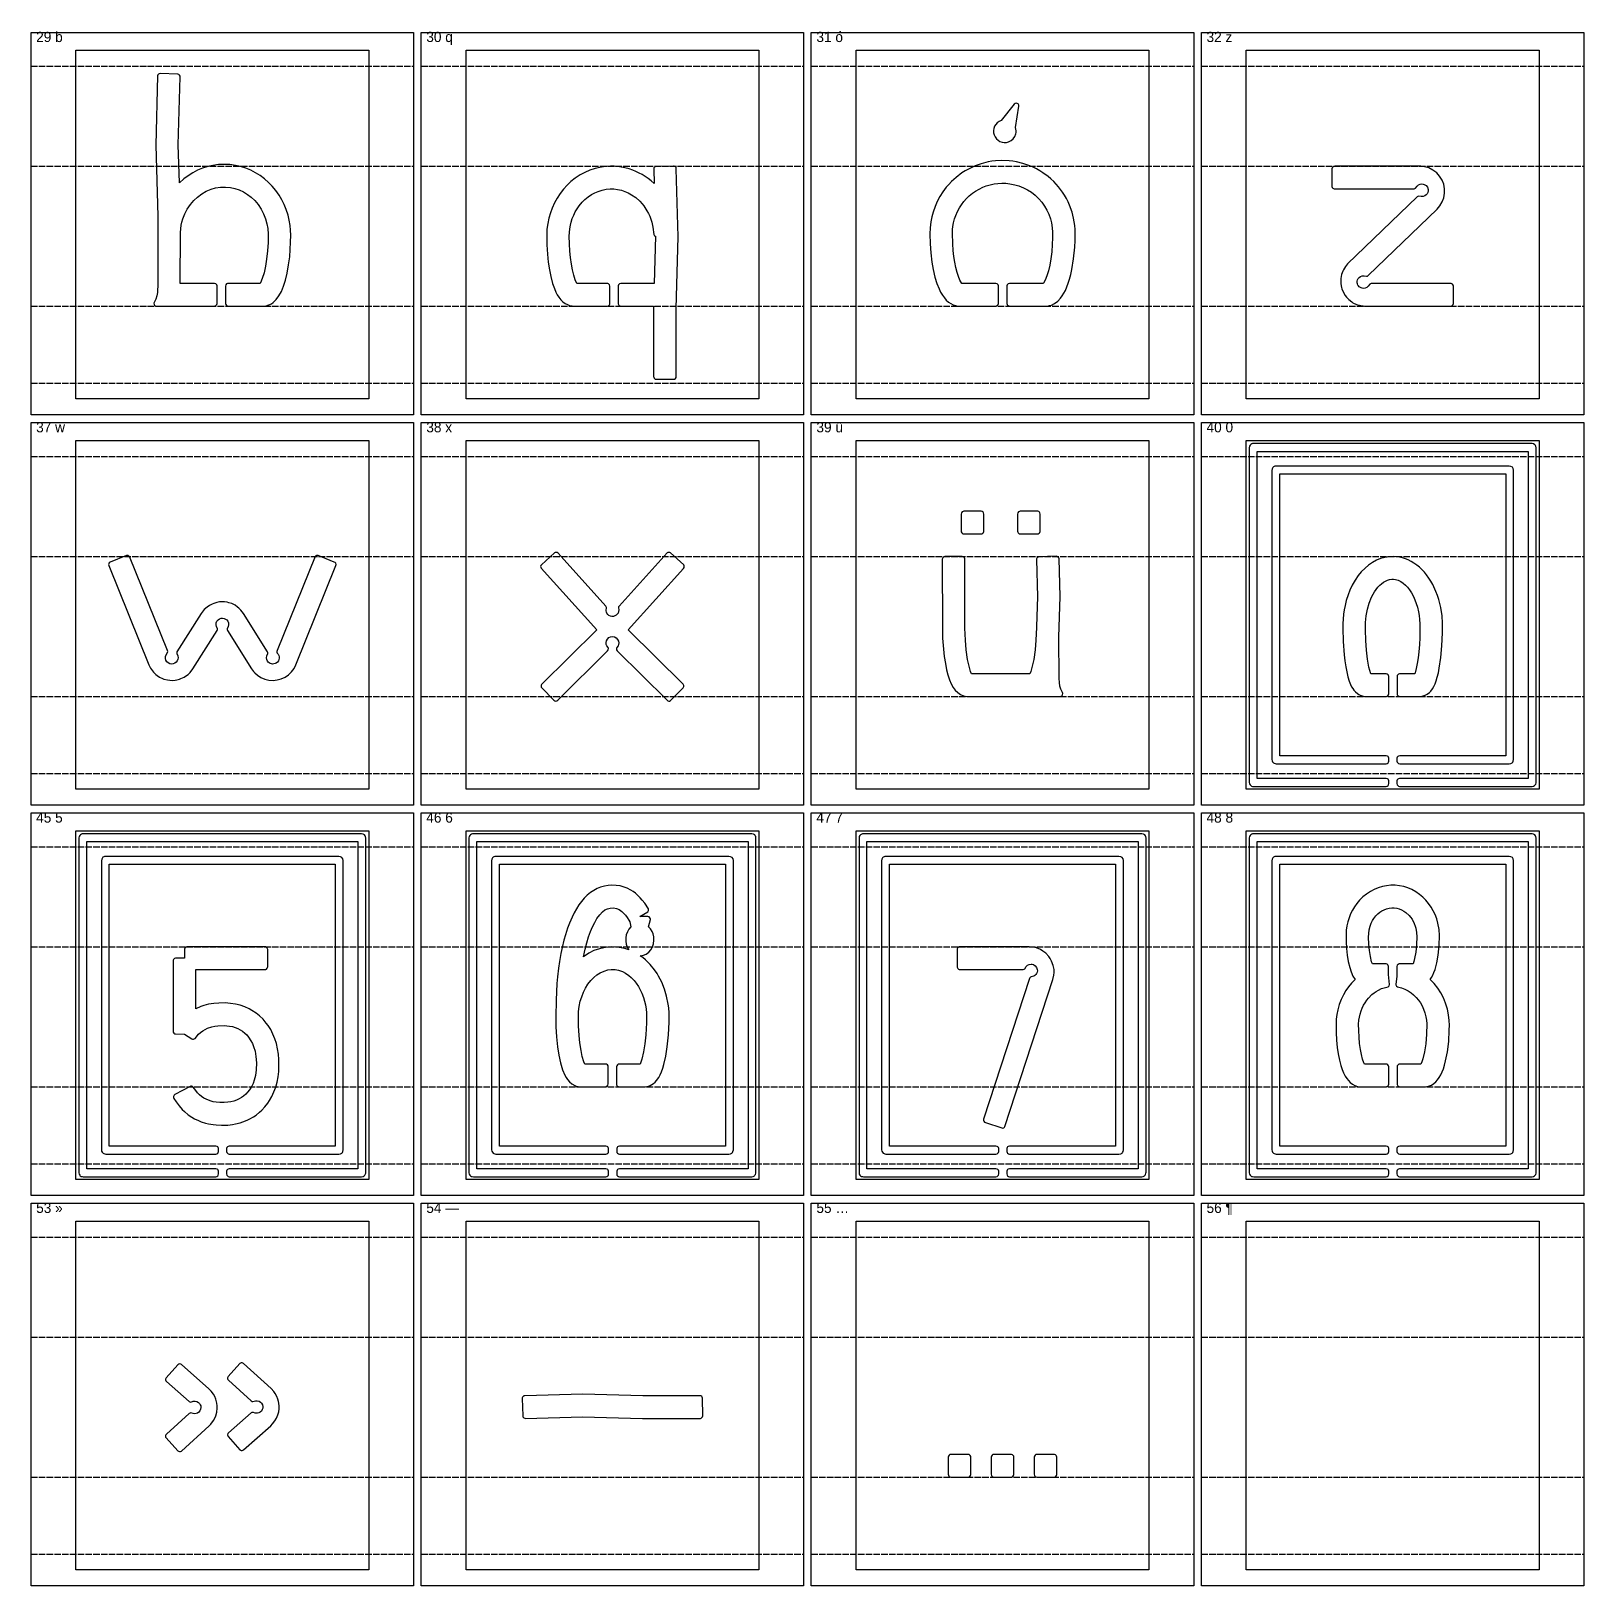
# Model space of a CAD drawing. Header units: millimetres. Extents: x -18 to 1203, y -961 to 108.
# Drawn here: x 594 to 1203, y -961 to -351 of the extents above; entities that cross this region are included whole.
import ezdxf
from ezdxf.enums import TextEntityAlignment as Align

# ---------------------------------------------------------------- set-up
doc = ezdxf.new("R2010")
doc.units = ezdxf.units.MM
doc.header["$LTSCALE"] = 2
doc.linetypes.add('DASHED', pattern=[1.524, 1.27, -0.254])
for name, color, linetype in [('CELDA', 8, 'CONTINUOUS'), ('CONTORNO', 7, 'CONTINUOUS'), ('LINEAS', 8, 'DASHED'), ('PLACA', 9, 'CONTINUOUS'), ('RECONSTRUIDO', 6, 'Continuous'), ('TEXTO', 7, 'CONTINUOUS')]:
    doc.layers.add(name, color=color, linetype=linetype)

msp = doc.modelspace()

# ---------------------------------------------------------------- linework, layer by layer
at = {"layer": 'CELDA'}
for points in [[(612, -358.71), (726.81, -358.71), (726.81, -495.39), (612, -495.39)], [(765, -358.71), (879.81, -358.71), (879.81, -495.39), (765, -495.39)], [(918, -358.71), (1032.81, -358.71), (1032.81, -495.39), (918, -495.39)], [(1071, -358.71), (1185.81, -358.71), (1185.81, -495.39), (1071, -495.39)], [(612, -511.71), (726.81, -511.71), (726.81, -648.39), (612, -648.39)], [(765, -511.71), (879.81, -511.71), (879.81, -648.39), (765, -648.39)], [(918, -511.71), (1032.81, -511.71), (1032.81, -648.39), (918, -648.39)], [(1071, -511.71), (1185.81, -511.71), (1185.81, -648.39), (1071, -648.39)], [(612, -664.71), (726.81, -664.71), (726.81, -801.39), (612, -801.39)], [(765, -664.71), (879.81, -664.71), (879.81, -801.39), (765, -801.39)], [(918, -664.71), (1032.81, -664.71), (1032.81, -801.39), (918, -801.39)], [(1071, -664.71), (1185.81, -664.71), (1185.81, -801.39), (1071, -801.39)], [(612, -817.71), (726.81, -817.71), (726.81, -954.39), (612, -954.39)], [(765, -817.71), (879.81, -817.71), (879.81, -954.39), (765, -954.39)], [(918, -817.71), (1032.81, -817.71), (1032.81, -954.39), (918, -954.39)], [(1071, -817.71), (1185.81, -817.71), (1185.81, -954.39), (1071, -954.39)]]:
    msp.add_lwpolyline(points, close=True, dxfattribs=at)
at = {"layer": 'CONTORNO'}
for points in [[(643.29, -456.26), (642.62, -457.59), (642.57, -457.91), (642.69, -458.42), (642.87, -458.68), (643.13, -458.87), (643.64, -459), (666.3, -459), (666.61, -458.95), (666.89, -458.82), (667.25, -458.43), (667.37, -457.93), (667.37, -451.1), (667.19, -450.6), (666.8, -450.25), (666.3, -450.13), (652.93, -450.1), (652.96, -430.19), (653.08, -428.74), (653.3, -427.32), (653.57, -426.12), (653.97, -424.75), (654.71, -422.85), (655.64, -421.03), (656.88, -419.17), (658.17, -417.63), (659.62, -416.26), (661.38, -414.94), (663.09, -413.97), (665.09, -413.14), (666.78, -412.67), (668.7, -412.37), (670.65, -412.31), (672.58, -412.49), (674.31, -412.86), (675.98, -413.42), (677.75, -414.25), (679.28, -415.19), (680.7, -416.28), (682.15, -417.66), (683.44, -419.19), (684.67, -421.05), (685.59, -422.86), (686.33, -424.76), (686.88, -426.74), (687.2, -428.58), (687.36, -430.82), (687.32, -434.08), (687.12, -437.37), (686.78, -440.63), (686.34, -443.37), (685.76, -445.99), (685.08, -448.22), (684.35, -449.89), (684.19, -450.13), (671.7, -450.13), (671.39, -450.17), (671.1, -450.31), (670.75, -450.69), (670.62, -451.2), (670.63, -458.03), (670.75, -458.43), (671.02, -458.76), (671.29, -458.92), (671.7, -459), (685.8, -458.98), (686.66, -458.85), (687.69, -458.53), (688.65, -458.05), (689.38, -457.55), (690.55, -456.46), (691.63, -455.02), (692.58, -453.28), (693.43, -451.23), (694.2, -448.78), (694.86, -446.05), (695.42, -442.88), (695.82, -439.7), (696.06, -436.78), (696.2, -433.89), (696.24, -431.2), (696.17, -429.17), (696, -427.4), (695.66, -425.35), (695.18, -423.35), (694.48, -421.17), (693.68, -419.19), (692.75, -417.33), (691.7, -415.55), (690.37, -413.65), (689, -411.99), (687.53, -410.49), (685.95, -409.1), (684.25, -407.83), (682.47, -406.72), (680.59, -405.75), (678.63, -404.93), (676.59, -404.29), (674.53, -403.82), (672.41, -403.53), (670.29, -403.43), (667.91, -403.53), (665.74, -403.83), (663.66, -404.3), (661.62, -404.95), (659.66, -405.77), (657.78, -406.75), (655.99, -407.87), (654.29, -409.14), (652.57, -410.68), (652.15, -395.78), (652.9, -369.12), (652.86, -368.81), (652.67, -368.44), (652.36, -368.16), (651.96, -368.03), (645.03, -367.83), (644.62, -367.95), (644.36, -368.13), (644.17, -368.37), (644.04, -368.77), (643.28, -395.9), (644.06, -423.71), (644.06, -451.03), (643.99, -452.8), (643.92, -453.6), (643.67, -455.01)], [(808.48, -450.11), (807.83, -448.67), (807.25, -446.91), (806.72, -444.76), (806.3, -442.53), (805.95, -440), (805.7, -437.43), (805.54, -434.61), (805.48, -431.56), (805.54, -430.1), (805.69, -428.67), (805.95, -427.25), (806.24, -426.07), (806.67, -424.7), (807.2, -423.37), (807.82, -422.09), (808.54, -420.86), (809.34, -419.69), (810.5, -418.3), (811.61, -417.19), (812.84, -416.17), (814.13, -415.3), (815.52, -414.55), (816.77, -414.01), (818.41, -413.5), (819.94, -413.2), (821.46, -413.06), (823, -413.08), (824.33, -413.23), (826.02, -413.6), (827.31, -414.03), (828.56, -414.57), (829.94, -415.32), (831.54, -416.45), (833.17, -417.91), (834.1, -418.94), (834.72, -419.73), (835.93, -421.6), (836.5, -422.66), (837.01, -423.79), (837.8, -426.1), (838.25, -428.11), (838.59, -430.95), (838.88, -431.4), (839.31, -431.63), (838.82, -450.12), (825.71, -450.13), (825.21, -450.25), (824.82, -450.6), (824.64, -451.1), (824.66, -458.14), (824.76, -458.43), (824.95, -458.69), (825.3, -458.92), (825.61, -459), (838.57, -459), (838.55, -486.6), (838.59, -486.91), (838.73, -487.2), (838.94, -487.43), (839.21, -487.59), (839.52, -487.67), (846.35, -487.68), (846.76, -487.59), (847.11, -487.36), (847.34, -487.01), (847.42, -486.6), (847.42, -459.9), (848.2, -431.9), (847.45, -405.13), (847.36, -404.72), (847.03, -404.31), (846.66, -404.12), (846.35, -404.08), (839.62, -404.27), (839.21, -404.36), (838.95, -404.53), (838.69, -404.86), (838.58, -405.27), (838.73, -410.94), (837.56, -409.9), (836.37, -408.97), (834.09, -407.46), (832.94, -406.84), (831.56, -406.18), (830.43, -405.72), (828.96, -405.22), (827.28, -404.77), (825.8, -404.48), (824.47, -404.31), (823.03, -404.2), (821.7, -404.18), (820.24, -404.24), (818.92, -404.38), (817.43, -404.63), (815.62, -405.06), (813.57, -405.73), (811.63, -406.57), (809.76, -407.58), (807.79, -408.87), (806.14, -410.18), (804.6, -411.63), (803.18, -413.18), (801.86, -414.9), (800.72, -416.64), (799.71, -418.46), (798.76, -420.56), (798.05, -422.5), (797.46, -424.57), (797.04, -426.58), (796.73, -428.9), (796.61, -431.47), (796.67, -434.96), (796.9, -438.63), (797.23, -441.8), (797.67, -444.73), (798.22, -447.44), (798.95, -450.12), (799.65, -452.14), (800.26, -453.52), (800.79, -454.53), (801.4, -455.51), (802.2, -456.52), (802.97, -457.28), (803.91, -457.98), (804.75, -458.43), (805.55, -458.73), (806.57, -458.95), (807.37, -459), (820.31, -459), (820.82, -458.87), (821.21, -458.52), (821.34, -458.24), (821.39, -457.93), (821.39, -451.2), (821.26, -450.69), (820.91, -450.31), (820.62, -450.17), (820.31, -450.13)]]:
    msp.add_lwpolyline(points, close=True, dxfattribs=at)
at = {"layer": 'LINEAS'}
for p, q in [((594.4, -364.93), (744.4, -364.93)), ((747.4, -364.93), (897.4, -364.93)), ((900.4, -364.93), (1050.4, -364.93)), ((1053.4, -364.93), (1203.4, -364.93)), ((594.4, -404.18), (744.4, -404.18)), ((747.4, -404.18), (897.4, -404.18)), ((900.4, -404.18), (1050.4, -404.18)), ((1053.4, -404.18), (1203.4, -404.18)), ((594.4, -459), (744.4, -459)), ((747.4, -459), (897.4, -459)), ((900.4, -459), (1050.4, -459)), ((1053.4, -459), (1203.4, -459)), ((594.4, -489.18), (744.4, -489.18)), ((747.4, -489.18), (897.4, -489.18)), ((900.4, -489.18), (1050.4, -489.18)), ((1053.4, -489.18), (1203.4, -489.18)), ((594.4, -517.93), (744.4, -517.93)), ((747.4, -517.93), (897.4, -517.93)), ((900.4, -517.93), (1050.4, -517.93)), ((1053.4, -517.93), (1203.4, -517.93)), ((594.4, -557.18), (744.4, -557.18)), ((747.4, -557.18), (897.4, -557.18)), ((900.4, -557.18), (1050.4, -557.18)), ((1053.4, -557.18), (1203.4, -557.18)), ((594.4, -612), (744.4, -612)), ((747.4, -612), (897.4, -612)), ((900.4, -612), (1050.4, -612)), ((1053.4, -612), (1203.4, -612)), ((594.4, -642.18), (744.4, -642.18)), ((747.4, -642.18), (897.4, -642.18)), ((900.4, -642.18), (1050.4, -642.18)), ((1053.4, -642.18), (1203.4, -642.18)), ((594.4, -670.93), (744.4, -670.93)), ((747.4, -670.93), (897.4, -670.93)), ((900.4, -670.93), (1050.4, -670.93)), ((1053.4, -670.93), (1203.4, -670.93)), ((594.4, -710.18), (744.4, -710.18)), ((747.4, -710.18), (897.4, -710.18)), ((900.4, -710.18), (1050.4, -710.18)), ((1053.4, -710.18), (1203.4, -710.18)), ((594.4, -765), (744.4, -765)), ((747.4, -765), (897.4, -765)), ((900.4, -765), (1050.4, -765)), ((1053.4, -765), (1203.4, -765)), ((594.4, -795.18), (744.4, -795.18)), ((747.4, -795.18), (897.4, -795.18)), ((900.4, -795.18), (1050.4, -795.18)), ((1053.4, -795.18), (1203.4, -795.18)), ((594.4, -823.93), (744.4, -823.93)), ((747.4, -823.93), (897.4, -823.93)), ((900.4, -823.93), (1050.4, -823.93)), ((1053.4, -823.93), (1203.4, -823.93)), ((594.4, -863.18), (744.4, -863.18)), ((747.4, -863.18), (897.4, -863.18)), ((900.4, -863.18), (1050.4, -863.18)), ((1053.4, -863.18), (1203.4, -863.18)), ((594.4, -918), (744.4, -918)), ((747.4, -918), (897.4, -918)), ((900.4, -918), (1050.4, -918)), ((1053.4, -918), (1203.4, -918)), ((594.4, -948.18), (744.4, -948.18)), ((747.4, -948.18), (897.4, -948.18)), ((900.4, -948.18), (1050.4, -948.18)), ((1053.4, -948.18), (1203.4, -948.18))]:
    msp.add_line(p, q, dxfattribs=at)
at = {"layer": 'PLACA'}
for points in [[(594.4, -351.68), (744.4, -351.68), (744.4, -501.68), (594.4, -501.68)], [(747.4, -351.68), (897.4, -351.68), (897.4, -501.68), (747.4, -501.68)], [(900.4, -351.68), (1050.4, -351.68), (1050.4, -501.68), (900.4, -501.68)], [(1053.4, -351.68), (1203.4, -351.68), (1203.4, -501.68), (1053.4, -501.68)], [(594.4, -504.68), (744.4, -504.68), (744.4, -654.68), (594.4, -654.68)], [(747.4, -504.68), (897.4, -504.68), (897.4, -654.68), (747.4, -654.68)], [(900.4, -504.68), (1050.4, -504.68), (1050.4, -654.68), (900.4, -654.68)], [(1053.4, -504.68), (1203.4, -504.68), (1203.4, -654.68), (1053.4, -654.68)], [(594.4, -657.68), (744.4, -657.68), (744.4, -807.68), (594.4, -807.68)], [(747.4, -657.68), (897.4, -657.68), (897.4, -807.68), (747.4, -807.68)], [(900.4, -657.68), (1050.4, -657.68), (1050.4, -807.68), (900.4, -807.68)], [(1053.4, -657.68), (1203.4, -657.68), (1203.4, -807.68), (1053.4, -807.68)], [(594.4, -810.68), (744.4, -810.68), (744.4, -960.68), (594.4, -960.68)], [(747.4, -810.68), (897.4, -810.68), (897.4, -960.68), (747.4, -960.68)], [(900.4, -810.68), (1050.4, -810.68), (1050.4, -960.68), (900.4, -960.68)], [(1053.4, -810.68), (1203.4, -810.68), (1203.4, -960.68), (1053.4, -960.68)]]:
    msp.add_lwpolyline(points, close=True, dxfattribs=at)
at = {"layer": 'RECONSTRUIDO'}
for points in [[(974.82, -386.24), (974.03, -386.6), (973.33, -387.12), (972.74, -387.76), (972.29, -388.5), (971.99, -389.32), (971.86, -390.18), (971.9, -391.05), (972.11, -391.89), (972.47, -392.68), (972.99, -393.38), (973.63, -393.97), (974.37, -394.42), (975.19, -394.72), (976.05, -394.85), (976.92, -394.81), (977.76, -394.61), (978.73, -394.12), (979.56, -393.42), (980.19, -392.54), (980.59, -391.52), (980.7, -390.88), (980.72, -390.23), (980.65, -389.58), (980.48, -388.96), (981.85, -380.62), (981.79, -380.21), (981.51, -379.77), (981.16, -379.55), (980.75, -379.47), (980.35, -379.56), (980, -379.8)], [(959.43, -450.13), (958.69, -448.87), (958.1, -447.4), (957.59, -445.78), (957.1, -443.84), (956.7, -441.83), (956.35, -439.54), (956.09, -437.22), (955.89, -434.65), (955.78, -430.42), (955.83, -428.98), (955.96, -427.77), (956.21, -426.35), (956.61, -424.79), (957.08, -423.42), (957.73, -421.92), (958.49, -420.5), (959.26, -419.28), (960.23, -417.99), (961.32, -416.77), (962.36, -415.77), (963.61, -414.75), (964.79, -413.92), (966.2, -413.1), (967.65, -412.4), (969, -411.88), (970.55, -411.41), (972.14, -411.08), (973.57, -410.89), (975.18, -410.8), (976.63, -410.84), (978.25, -411.01), (980.23, -411.41), (981.79, -411.87), (983.68, -412.64), (985.13, -413.39), (986.69, -414.38), (988.13, -415.49), (989.6, -416.89), (990.82, -418.29), (991.87, -419.77), (992.81, -421.38), (993.57, -423.02), (994.19, -424.77), (994.59, -426.35), (994.92, -428.35), (995.02, -429.99), (995.01, -432.27), (994.9, -434.86), (994.68, -437.67), (994.33, -440.44), (993.9, -442.92), (993.4, -445.11), (992.78, -447.19), (992.12, -448.84), (991.49, -450.01), (991.38, -450.13), (978.16, -450.13), (977.65, -450.25), (977.26, -450.6), (977.09, -451.1), (977.08, -457.93), (977.16, -458.34), (977.33, -458.61), (977.56, -458.82), (977.84, -458.95), (978.16, -459), (992.23, -459), (992.99, -458.96), (993.76, -458.82), (994.58, -458.57), (995.79, -458), (997.03, -457.08), (998.14, -455.93), (998.83, -454.99), (999.45, -453.99), (1000.05, -452.84), (1000.67, -451.42), (1001.18, -450.05), (1001.7, -448.41), (1002.19, -446.56), (1002.61, -444.65), (1003.29, -440.42), (1003.73, -435.92), (1003.86, -433.29), (1003.9, -430.64), (1003.86, -428.93), (1003.74, -427.46), (1003.55, -425.99), (1003.28, -424.55), (1002.67, -422.15), (1001.69, -419.45), (1001.09, -418.1), (1000.42, -416.79), (999.67, -415.51), (998.87, -414.27), (997.38, -412.29), (995.46, -410.18), (994.38, -409.17), (993.25, -408.22), (991.26, -406.75), (990.01, -405.96), (988.71, -405.23), (987.39, -404.57), (986.04, -403.99), (983.33, -403.05), (980.92, -402.47), (979.47, -402.22), (978, -402.05), (975.15, -401.93), (972.67, -402.06), (971.21, -402.24), (969.75, -402.49), (966.99, -403.2), (964.65, -404.04), (963.3, -404.63), (961.98, -405.29), (960.69, -406.02), (959.45, -406.82), (957.16, -408.54), (955.32, -410.21), (954.31, -411.27), (953.35, -412.39), (951.97, -414.22), (950.83, -416.02), (949.75, -418.04), (948.91, -419.96), (948.14, -422.17), (947.65, -423.96), (947.25, -426.02), (946.98, -428.35), (946.9, -430.67), (947.01, -434.64), (947.25, -438.07), (947.7, -441.75), (948.21, -444.71), (948.89, -447.64), (949.65, -450.11), (950.5, -452.29), (951.09, -453.51), (951.79, -454.71), (952.58, -455.82), (953.29, -456.62), (954.17, -457.41), (955.08, -458.03), (956, -458.48), (956.89, -458.78), (957.82, -458.96), (958.57, -459), (972.76, -459), (973.07, -458.95), (973.35, -458.82), (973.7, -458.43), (973.83, -457.93), (973.83, -451.1), (973.65, -450.6), (973.26, -450.25), (972.76, -450.13)], [(1110.74, -442.49), (1109.9, -443.48), (1109.14, -444.72), (1108.87, -445.25), (1108.36, -446.67), (1108.09, -448.14), (1108.03, -448.92), (1108.07, -450.21), (1108.33, -451.64), (1108.48, -452.21), (1109.05, -453.61), (1109.83, -454.89), (1110.3, -455.5), (1111.19, -456.44), (1112.35, -457.34), (1112.84, -457.66), (1114.2, -458.32), (1115.91, -458.82), (1117.8, -459), (1151.14, -459), (1151.55, -458.92), (1151.9, -458.69), (1152.13, -458.34), (1152.22, -457.93), (1152.21, -451.1), (1152.13, -450.79), (1151.9, -450.44), (1151.65, -450.25), (1151.35, -450.15), (1120, -450.13), (1119.69, -450.21), (1119.41, -450.38), (1118.8, -451.22), (1118.24, -451.69), (1117.57, -451.97), (1116.94, -452.05), (1116.49, -452), (1116.02, -451.86), (1115.3, -451.41), (1114.98, -451.06), (1114.77, -450.73), (1114.59, -450.3), (1114.49, -449.83), (1114.51, -449.22), (1114.63, -448.72), (1114.89, -448.21), (1115.28, -447.75), (1115.8, -447.38), (1116.46, -447.15), (1117.19, -447.11), (1118.17, -447.28), (1118.48, -447.21), (1118.84, -446.98), (1145.79, -420.98), (1146.91, -419.7), (1147.82, -418.17), (1148.45, -416.5), (1148.75, -414.75), (1148.74, -412.97), (1148.4, -411.22), (1147.75, -409.57), (1146.81, -408.05), (1145.66, -406.78), (1144.2, -405.66), (1142.61, -404.86), (1140.9, -404.36), (1139.41, -404.19), (1105.67, -404.18), (1105.25, -404.26), (1104.91, -404.49), (1104.67, -404.84), (1104.59, -405.25), (1104.6, -412.08), (1104.72, -412.48), (1104.91, -412.74), (1105.16, -412.92), (1105.46, -413.03), (1136.81, -413.04), (1137.12, -412.96), (1137.39, -412.8), (1138.01, -411.95), (1138.57, -411.49), (1139.15, -411.23), (1139.86, -411.13), (1140.32, -411.18), (1140.79, -411.31), (1141.5, -411.76), (1142.03, -412.43), (1142.3, -413.23), (1142.32, -413.84), (1142.19, -414.43), (1141.92, -414.97), (1141.52, -415.43), (1141.01, -415.79), (1140.35, -416.03), (1139.62, -416.07), (1138.63, -415.9), (1138.32, -415.97), (1137.97, -416.19)], [(1075.22, -515.96), (1181.59, -515.93), (1181.59, -644.17), (1131.14, -644.17), (1130.64, -644.3), (1130.38, -644.49), (1130.2, -644.74), (1130.08, -645.14), (1130.07, -646.2), (1130.15, -646.62), (1130.38, -646.96), (1130.73, -647.2), (1131.14, -647.28), (1183.05, -647.28), (1183.6, -647.19), (1184.06, -646.92), (1184.31, -646.66), (1184.49, -646.36), (1184.65, -645.93), (1184.7, -645.53), (1184.7, -514.57), (1184.58, -513.96), (1184.43, -513.62), (1184.21, -513.32), (1183.69, -512.95), (1183.05, -512.82), (1073.84, -512.82), (1073.48, -512.86), (1073.16, -512.97), (1072.74, -513.22), (1072.47, -513.47), (1072.2, -513.94), (1072.11, -514.49), (1072.11, -645.7), (1072.21, -646.26), (1072.47, -646.71), (1072.71, -646.94), (1073.07, -647.15), (1073.44, -647.25), (1073.89, -647.28), (1125.83, -647.28), (1126.24, -647.2), (1126.59, -646.96), (1126.82, -646.62), (1126.9, -646.2), (1126.9, -645.14), (1126.78, -644.74), (1126.59, -644.49), (1126.34, -644.3), (1125.83, -644.17), (1075.22, -644.17)], [(1084.09, -524.8), (1172.72, -524.8), (1172.72, -635.3), (1131.15, -635.3), (1130.65, -635.43), (1130.39, -635.61), (1130.2, -635.87), (1130.08, -636.27), (1130.08, -637.33), (1130.16, -637.74), (1130.39, -638.09), (1130.74, -638.32), (1131.15, -638.41), (1174.06, -638.41), (1174.76, -638.27), (1175.26, -637.99), (1175.49, -637.76), (1175.68, -637.44), (1175.82, -636.78), (1175.82, -523.31), (1175.7, -522.68), (1175.34, -522.17), (1174.77, -521.83), (1174.05, -521.7), (1082.58, -521.7), (1082.23, -521.73), (1081.92, -521.84), (1081.6, -522.04), (1081.36, -522.27), (1081.09, -522.77), (1080.98, -523.49), (1080.98, -636.7), (1081.08, -637.25), (1081.33, -637.7), (1081.61, -638), (1081.94, -638.23), (1082.29, -638.36), (1082.67, -638.41), (1125.83, -638.41), (1126.24, -638.32), (1126.59, -638.09), (1126.82, -637.74), (1126.9, -637.33), (1126.9, -636.27), (1126.78, -635.87), (1126.59, -635.61), (1126.34, -635.43), (1125.83, -635.3), (1084.09, -635.3)], [(968.03, -540.5), (967.95, -540.09), (967.79, -539.82), (967.47, -539.55), (967.06, -539.43), (960.23, -539.43), (959.92, -539.47), (959.55, -539.67), (959.24, -540.09), (959.16, -540.5), (959.16, -547.23), (959.2, -547.54), (959.4, -547.91), (959.82, -548.22), (960.23, -548.3), (966.96, -548.3), (967.27, -548.26), (967.64, -548.06), (967.91, -547.73), (968.03, -547.33)], [(990.16, -540.5), (990.08, -540.09), (989.91, -539.82), (989.59, -539.55), (989.19, -539.43), (982.36, -539.43), (982.05, -539.47), (981.68, -539.67), (981.37, -540.09), (981.28, -540.5), (981.28, -547.23), (981.37, -547.64), (981.53, -547.91), (981.95, -548.22), (982.36, -548.3), (989.08, -548.3), (989.4, -548.26), (989.77, -548.06), (990.03, -547.73), (990.15, -547.33)], [(641.25, -600.94), (642.37, -602.47), (643.38, -603.44), (643.81, -603.77), (644.78, -604.42), (645.99, -605), (646.5, -605.19), (647.85, -605.55), (649.68, -605.71), (650.87, -605.63), (651.57, -605.51), (652.67, -605.23), (653.18, -605.04), (654.4, -604.47), (655.4, -603.83), (655.97, -603.38), (656.83, -602.56), (657.87, -601.2), (667.38, -586.19), (667.48, -585.91), (667.48, -585.5), (667.07, -584.6), (666.93, -583.89), (667.01, -583.17), (667.29, -582.5), (667.73, -581.95), (668.25, -581.59), (668.91, -581.35), (669.54, -581.31), (670.13, -581.42), (670.69, -581.66), (671.16, -582.04), (671.53, -582.52), (671.8, -583.17), (671.88, -583.89), (671.74, -584.6), (671.33, -585.53), (671.33, -585.86), (671.43, -586.18), (680.91, -601.16), (681.69, -602.21), (682.19, -602.77), (683.19, -603.67), (684.57, -604.57), (686.08, -605.21), (687.68, -605.6), (689.32, -605.71), (690.96, -605.55), (692.54, -605.11), (694.03, -604.42), (695.38, -603.48), (696.56, -602.33), (697.52, -601), (698.21, -599.63), (713.93, -560.72), (714.01, -560.31), (713.87, -559.8), (713.68, -559.55), (713.33, -559.32), (707, -556.77), (706.69, -556.73), (706.38, -556.78), (706.09, -556.91), (705.8, -557.21), (690.89, -594.06), (690.81, -594.38), (690.84, -594.71), (690.96, -595.01), (691.31, -595.47), (691.54, -595.9), (691.69, -596.46), (691.72, -596.97), (691.61, -597.57), (691.38, -598.1), (691.01, -598.58), (690.53, -598.95), (690.09, -599.16), (689.62, -599.28), (689.14, -599.31), (688.66, -599.24), (688.2, -599.08), (687.78, -598.83), (687.42, -598.51), (687.18, -598.2), (686.87, -597.54), (686.77, -596.83), (686.88, -596.11), (687.28, -595.18), (687.29, -594.88), (687.18, -594.49), (677.66, -579.46), (676.72, -578.2), (675.9, -577.39), (675.38, -576.96), (674.4, -576.28), (673.12, -575.64), (671.96, -575.25), (671.29, -575.1), (670.2, -574.94), (669.01, -574.92), (668.33, -574.97), (667.2, -575.16), (666.02, -575.52), (665.39, -575.78), (664.34, -576.33), (663.4, -576.98), (662.31, -577.97), (661.86, -578.48), (661.15, -579.46), (651.63, -594.49), (651.51, -594.88), (651.53, -595.18), (651.93, -596.11), (652.04, -596.83), (651.96, -597.45), (651.69, -598.1), (651.3, -598.6), (650.74, -599.01), (650.15, -599.24), (649.55, -599.31), (648.83, -599.2), (648.18, -598.89), (647.64, -598.4), (647.27, -597.77), (647.1, -597.09), (647.13, -596.37), (647.37, -595.68), (647.94, -594.81), (647.99, -594.38), (647.92, -594.06), (633.01, -557.21), (632.8, -556.98), (632.53, -556.81), (632.12, -556.73), (631.81, -556.77), (625.38, -559.37), (625.05, -559.63), (624.85, -560), (624.8, -560.31), (624.88, -560.72), (640.58, -599.59)], [(816.23, -585.9), (794.6, -607.37), (794.46, -607.65), (794.42, -608.07), (794.49, -608.37), (794.65, -608.65), (799.46, -613.5), (799.8, -613.74), (800.22, -613.82), (800.63, -613.74), (800.98, -613.51), (820.52, -594.15), (820.75, -593.79), (820.83, -593.26), (820.7, -592.86), (820.23, -592.19), (820, -591.6), (819.93, -590.91), (820.07, -590.19), (820.42, -589.53), (821.02, -588.96), (821.67, -588.65), (822.42, -588.54), (823.23, -588.68), (823.89, -589.04), (824.45, -589.63), (824.77, -590.28), (824.88, -591), (824.8, -591.63), (824.59, -592.17), (824.13, -592.83), (823.99, -593.21), (824.03, -593.71), (824.22, -594.07), (843.83, -613.51), (844.08, -613.69), (844.49, -613.81), (844.8, -613.8), (845.19, -613.64), (850.15, -608.65), (850.31, -608.37), (850.39, -608.07), (850.37, -607.75), (850.27, -607.46), (850.08, -607.2), (828.58, -585.9), (850.29, -561.83), (850.51, -561.47), (850.57, -561.16), (850.53, -560.85), (850.35, -560.47), (845.14, -555.74), (844.86, -555.6), (844.45, -555.54), (844.14, -555.6), (843.86, -555.75), (824.98, -576.65), (824.83, -576.92), (824.77, -577.23), (824.88, -578.05), (824.81, -578.75), (824.59, -579.32), (824.25, -579.81), (823.87, -580.16), (823.34, -580.45), (822.78, -580.61), (822.17, -580.63), (821.58, -580.5), (821.04, -580.23), (820.64, -579.9), (820.27, -579.42), (820.07, -578.98), (819.94, -578.42), (820.03, -577.13), (819.94, -576.83), (819.76, -576.57), (801.11, -555.89), (800.77, -555.64), (800.36, -555.54), (799.95, -555.6), (799.67, -555.74), (794.52, -560.39), (794.34, -560.65), (794.24, -561.06), (794.27, -561.37), (794.39, -561.66)], [(963.24, -603.13), (962.86, -602.17), (962.39, -600.67), (961.69, -597.54), (961.14, -593.71), (960.82, -589.92), (960.66, -585.2), (960.64, -558.04), (960.48, -557.65), (960.26, -557.42), (959.99, -557.26), (959.58, -557.18), (952.75, -557.18), (952.35, -557.3), (951.97, -557.65), (951.83, -557.94), (951.78, -558.25), (951.79, -585.25), (951.89, -589.2), (952.2, -593.5), (952.53, -596.39), (952.96, -599.09), (953.47, -601.59), (953.96, -603.48), (954.64, -605.53), (955.29, -607.06), (956.07, -608.48), (956.83, -609.52), (957.8, -610.5), (958.97, -611.29), (960.08, -611.75), (961.36, -611.98), (997.95, -612), (998.36, -611.92), (998.72, -611.68), (998.95, -611.32), (999.02, -610.91), (998.93, -610.49), (998.28, -609.22), (997.92, -608.04), (997.67, -606.58), (997.55, -604.93), (997.53, -588.81), (997.97, -572.85), (997.56, -558.13), (997.47, -557.72), (997.15, -557.31), (996.77, -557.12), (996.46, -557.08), (989.63, -557.28), (989.33, -557.36), (989.06, -557.53), (988.86, -557.77), (988.73, -558.06), (988.69, -558.37), (989.1, -572.97), (988.77, -584.55), (988.66, -584.96), (988.5, -589.91), (988.18, -593.7), (987.63, -597.53), (986.93, -600.67), (986.46, -602.17), (986.07, -603.13)], [(1119.81, -603.13), (1119.08, -600.49), (1118.53, -597.34), (1118.12, -593.83), (1117.85, -590.02), (1117.73, -585.95), (1117.76, -582.99), (1118.01, -580.38), (1118.49, -577.84), (1119.2, -575.39), (1120.14, -573.06), (1120.7, -571.97), (1121.31, -570.94), (1122.59, -569.23), (1123.34, -568.42), (1124.01, -567.83), (1124.82, -567.22), (1125.53, -566.8), (1126.37, -566.43), (1127.2, -566.18), (1128.03, -566.06), (1128.72, -566.06), (1129.57, -566.17), (1130.56, -566.47), (1131.54, -566.95), (1132.5, -567.58), (1133.43, -568.39), (1134.2, -569.2), (1135.02, -570.25), (1135.79, -571.41), (1136.56, -572.83), (1137.15, -574.16), (1137.66, -575.53), (1138.1, -576.97), (1138.54, -578.84), (1138.79, -580.34), (1138.97, -581.85), (1139.07, -583.59), (1139.08, -585.89), (1139, -589.01), (1138.86, -591.64), (1138.62, -594.49), (1138.35, -596.82), (1138, -599.11), (1137.6, -601.08), (1137.17, -602.7), (1137.03, -603.12), (1131.09, -603.13), (1130.69, -603.25), (1130.36, -603.52), (1130.2, -603.79), (1130.12, -604.2), (1130.12, -610.93), (1130.2, -611.34), (1130.36, -611.61), (1130.6, -611.82), (1130.88, -611.95), (1131.19, -612), (1139.26, -611.99), (1140.36, -611.82), (1141.17, -611.53), (1141.93, -611.13), (1142.78, -610.48), (1143.34, -609.9), (1143.99, -609.05), (1144.53, -608.12), (1145, -607.11), (1145.46, -605.9), (1145.9, -604.46), (1146.31, -602.8), (1146.69, -600.91), (1147.31, -596.69), (1147.72, -592.22), (1147.94, -587.04), (1147.94, -583.33), (1147.75, -580.45), (1147.25, -577.16), (1146.5, -574.06), (1145.98, -572.44), (1145.38, -570.85), (1144.13, -568.16), (1143.38, -566.81), (1142.59, -565.59), (1141.72, -564.38), (1140.87, -563.35), (1140, -562.41), (1138.91, -561.37), (1137.85, -560.5), (1136.76, -559.74), (1135.63, -559.07), (1134.46, -558.49), (1133.4, -558.06), (1132.19, -557.68), (1130.43, -557.32), (1128.85, -557.19), (1127.14, -557.23), (1125.38, -557.5), (1123.68, -557.96), (1122.07, -558.62), (1120.47, -559.48), (1118.9, -560.55), (1117.57, -561.67), (1116.08, -563.18), (1114.88, -564.66), (1113.68, -566.42), (1112.54, -568.42), (1111.66, -570.3), (1110.9, -572.24), (1110.21, -574.43), (1109.73, -576.33), (1109.4, -578.02), (1109.15, -579.73), (1108.95, -581.66), (1108.86, -583.38), (1108.84, -585.26), (1108.99, -590.48), (1109.39, -595.7), (1109.67, -598.07), (1110.03, -600.43), (1110.4, -602.35), (1110.86, -604.27), (1111.37, -605.97), (1111.88, -607.28), (1112.31, -608.18), (1112.75, -608.94), (1113.19, -609.56), (1113.77, -610.23), (1114.56, -610.91), (1115.09, -611.25), (1115.68, -611.55), (1116.38, -611.8), (1116.97, -611.93), (1117.89, -612), (1125.79, -612), (1126.21, -611.92), (1126.48, -611.76), (1126.79, -611.34), (1126.87, -610.93), (1126.87, -604.2), (1126.79, -603.79), (1126.63, -603.52), (1126.3, -603.25), (1125.9, -603.13)], [(616.22, -668.93), (722.59, -668.93), (722.59, -797.17), (672.14, -797.17), (671.64, -797.3), (671.38, -797.49), (671.2, -797.74), (671.08, -798.14), (671.07, -799.2), (671.15, -799.62), (671.38, -799.96), (671.73, -800.2), (672.14, -800.28), (724.05, -800.28), (724.6, -800.19), (725.06, -799.92), (725.31, -799.66), (725.49, -799.36), (725.65, -798.93), (725.7, -798.53), (725.7, -667.57), (725.58, -666.96), (725.43, -666.62), (725.21, -666.32), (724.69, -665.95), (724.05, -665.82), (614.84, -665.82), (614.48, -665.86), (614.16, -665.97), (613.74, -666.22), (613.47, -666.47), (613.2, -666.94), (613.11, -667.49), (613.11, -798.7), (613.21, -799.26), (613.47, -799.71), (613.71, -799.94), (614.07, -800.15), (614.44, -800.25), (614.89, -800.28), (666.83, -800.28), (667.24, -800.2), (667.59, -799.96), (667.82, -799.62), (667.9, -799.2), (667.9, -798.14), (667.78, -797.74), (667.59, -797.49), (667.34, -797.3), (666.83, -797.17), (616.22, -797.17)], [(769.22, -668.93), (875.59, -668.93), (875.59, -797.17), (825.14, -797.17), (824.64, -797.3), (824.38, -797.49), (824.2, -797.74), (824.08, -798.14), (824.07, -799.2), (824.15, -799.62), (824.38, -799.96), (824.73, -800.2), (825.14, -800.28), (877.05, -800.28), (877.6, -800.19), (878.06, -799.92), (878.31, -799.66), (878.49, -799.36), (878.65, -798.93), (878.7, -798.53), (878.7, -667.57), (878.58, -666.96), (878.43, -666.62), (878.21, -666.32), (877.69, -665.95), (877.05, -665.82), (767.84, -665.82), (767.48, -665.86), (767.16, -665.97), (766.74, -666.22), (766.47, -666.47), (766.2, -666.94), (766.11, -667.49), (766.11, -798.7), (766.21, -799.26), (766.47, -799.71), (766.71, -799.94), (767.07, -800.15), (767.44, -800.25), (767.89, -800.28), (819.83, -800.28), (820.24, -800.2), (820.59, -799.96), (820.82, -799.62), (820.9, -799.2), (820.9, -798.14), (820.78, -797.74), (820.59, -797.49), (820.34, -797.3), (819.83, -797.17), (769.22, -797.17)], [(922.22, -668.93), (1028.59, -668.93), (1028.59, -797.17), (978.14, -797.17), (977.64, -797.3), (977.38, -797.49), (977.2, -797.74), (977.08, -798.14), (977.07, -799.2), (977.15, -799.62), (977.38, -799.96), (977.73, -800.2), (978.14, -800.28), (1030.05, -800.28), (1030.6, -800.19), (1031.06, -799.92), (1031.31, -799.66), (1031.49, -799.36), (1031.65, -798.93), (1031.7, -798.53), (1031.7, -667.57), (1031.58, -666.96), (1031.43, -666.62), (1031.21, -666.32), (1030.69, -665.95), (1030.05, -665.82), (920.84, -665.82), (920.48, -665.86), (920.16, -665.97), (919.74, -666.22), (919.47, -666.47), (919.2, -666.94), (919.11, -667.49), (919.11, -798.7), (919.21, -799.26), (919.47, -799.71), (919.71, -799.94), (920.07, -800.15), (920.44, -800.25), (920.89, -800.28), (972.83, -800.28), (973.24, -800.2), (973.59, -799.96), (973.82, -799.62), (973.9, -799.2), (973.9, -798.14), (973.78, -797.74), (973.59, -797.49), (973.34, -797.3), (972.83, -797.17), (922.22, -797.17)], [(1075.22, -668.93), (1181.59, -668.93), (1181.59, -797.17), (1131.14, -797.17), (1130.64, -797.3), (1130.38, -797.49), (1130.2, -797.74), (1130.08, -798.14), (1130.07, -799.2), (1130.15, -799.62), (1130.38, -799.96), (1130.73, -800.2), (1131.14, -800.28), (1183.05, -800.28), (1183.6, -800.19), (1184.06, -799.92), (1184.31, -799.66), (1184.49, -799.36), (1184.65, -798.93), (1184.7, -798.53), (1184.7, -667.57), (1184.58, -666.96), (1184.43, -666.62), (1184.21, -666.32), (1183.69, -665.95), (1183.05, -665.82), (1073.84, -665.82), (1073.48, -665.86), (1073.16, -665.97), (1072.74, -666.22), (1072.47, -666.47), (1072.2, -666.94), (1072.11, -667.49), (1072.11, -798.7), (1072.21, -799.26), (1072.47, -799.71), (1072.71, -799.94), (1073.07, -800.15), (1073.44, -800.25), (1073.89, -800.28), (1125.83, -800.28), (1126.24, -800.2), (1126.59, -799.96), (1126.82, -799.62), (1126.9, -799.2), (1126.9, -798.14), (1126.78, -797.74), (1126.59, -797.49), (1126.34, -797.3), (1125.83, -797.17), (1075.22, -797.17)], [(625.09, -677.8), (713.72, -677.8), (713.72, -788.3), (672.15, -788.3), (671.65, -788.43), (671.39, -788.61), (671.2, -788.87), (671.08, -789.27), (671.08, -790.33), (671.16, -790.74), (671.39, -791.09), (671.74, -791.32), (672.15, -791.41), (715.06, -791.41), (715.76, -791.27), (716.26, -790.99), (716.49, -790.76), (716.68, -790.44), (716.82, -789.78), (716.82, -676.31), (716.7, -675.68), (716.34, -675.17), (715.77, -674.83), (715.05, -674.7), (623.58, -674.7), (623.23, -674.73), (622.92, -674.84), (622.6, -675.04), (622.36, -675.27), (622.09, -675.77), (621.98, -676.49), (621.98, -789.7), (622.08, -790.25), (622.33, -790.7), (622.61, -791), (622.94, -791.23), (623.29, -791.36), (623.67, -791.41), (666.83, -791.41), (667.24, -791.32), (667.59, -791.09), (667.82, -790.74), (667.9, -790.33), (667.9, -789.27), (667.78, -788.87), (667.59, -788.61), (667.34, -788.43), (666.83, -788.3), (625.09, -788.3)], [(778.09, -677.8), (866.72, -677.8), (866.72, -788.3), (825.15, -788.3), (824.65, -788.43), (824.39, -788.61), (824.2, -788.87), (824.08, -789.27), (824.08, -790.33), (824.16, -790.74), (824.39, -791.09), (824.74, -791.32), (825.15, -791.41), (868.06, -791.41), (868.76, -791.27), (869.26, -790.99), (869.49, -790.76), (869.68, -790.44), (869.82, -789.78), (869.82, -676.31), (869.7, -675.68), (869.34, -675.17), (868.77, -674.83), (868.05, -674.7), (776.58, -674.7), (776.23, -674.73), (775.92, -674.84), (775.6, -675.04), (775.36, -675.27), (775.09, -675.77), (774.98, -676.49), (774.98, -789.7), (775.08, -790.25), (775.33, -790.7), (775.61, -791), (775.94, -791.23), (776.29, -791.36), (776.67, -791.41), (819.83, -791.41), (820.24, -791.32), (820.59, -791.09), (820.82, -790.74), (820.9, -790.33), (820.9, -789.27), (820.78, -788.87), (820.59, -788.61), (820.34, -788.43), (819.83, -788.3), (778.09, -788.3)], [(931.09, -677.8), (1019.72, -677.8), (1019.72, -788.3), (978.15, -788.3), (977.65, -788.43), (977.39, -788.61), (977.2, -788.87), (977.08, -789.27), (977.08, -790.33), (977.16, -790.74), (977.39, -791.09), (977.74, -791.32), (978.15, -791.41), (1021.06, -791.41), (1021.76, -791.27), (1022.26, -790.99), (1022.49, -790.76), (1022.68, -790.44), (1022.82, -789.78), (1022.82, -676.31), (1022.7, -675.68), (1022.34, -675.17), (1021.77, -674.83), (1021.05, -674.7), (929.58, -674.7), (929.23, -674.73), (928.92, -674.84), (928.6, -675.04), (928.36, -675.27), (928.09, -675.77), (927.98, -676.49), (927.98, -789.7), (928.08, -790.25), (928.33, -790.7), (928.61, -791), (928.94, -791.23), (929.29, -791.36), (929.67, -791.41), (972.83, -791.41), (973.24, -791.32), (973.59, -791.09), (973.82, -790.74), (973.9, -790.33), (973.9, -789.27), (973.78, -788.87), (973.59, -788.61), (973.34, -788.43), (972.83, -788.3), (931.09, -788.3)], [(1084.09, -677.8), (1172.72, -677.8), (1172.72, -788.3), (1131.15, -788.3), (1130.65, -788.43), (1130.39, -788.61), (1130.2, -788.87), (1130.08, -789.27), (1130.08, -790.33), (1130.16, -790.74), (1130.39, -791.09), (1130.74, -791.32), (1131.15, -791.41), (1174.06, -791.41), (1174.76, -791.27), (1175.26, -790.99), (1175.49, -790.76), (1175.68, -790.44), (1175.82, -789.78), (1175.82, -676.31), (1175.7, -675.68), (1175.34, -675.17), (1174.77, -674.83), (1174.05, -674.7), (1082.58, -674.7), (1082.23, -674.73), (1081.92, -674.84), (1081.6, -675.04), (1081.36, -675.27), (1081.09, -675.77), (1080.98, -676.49), (1080.98, -789.7), (1081.08, -790.25), (1081.33, -790.7), (1081.61, -791), (1081.94, -791.23), (1082.29, -791.36), (1082.67, -791.41), (1125.83, -791.41), (1126.24, -791.32), (1126.59, -791.09), (1126.82, -790.74), (1126.9, -790.33), (1126.9, -789.27), (1126.78, -788.87), (1126.59, -788.61), (1126.34, -788.43), (1125.83, -788.3), (1084.09, -788.3)], [(800.17, -737.58), (800.25, -741.53), (800.48, -745.45), (800.89, -749.37), (801.4, -752.6), (802.04, -755.58), (802.87, -758.33), (803.75, -760.43), (804.29, -761.4), (804.77, -762.13), (805.61, -763.11), (806.54, -763.89), (807.71, -764.54), (808.23, -764.73), (808.98, -764.92), (810.03, -765), (819.68, -765), (819.99, -764.95), (820.28, -764.82), (820.63, -764.43), (820.76, -763.93), (820.76, -757.2), (820.68, -756.79), (820.44, -756.44), (820.09, -756.21), (819.68, -756.13), (811.53, -756.12), (811.17, -755.19), (810.59, -753.17), (810.08, -750.76), (809.64, -747.78), (809.35, -744.97), (809.12, -741.18), (809.05, -737.61), (809.14, -735.48), (809.37, -733.57), (809.8, -731.52), (810.34, -729.71), (811.02, -727.97), (811.85, -726.32), (812.8, -724.78), (813.89, -723.38), (815.1, -722.13), (816.27, -721.17), (817.65, -720.3), (819.11, -719.64), (820.6, -719.23), (821.95, -719.06), (823.48, -719.11), (824.82, -719.37), (826.31, -719.88), (827.58, -720.54), (828.8, -721.37), (829.81, -722.22), (830.88, -723.33), (831.74, -724.41), (832.63, -725.75), (833.33, -727), (833.93, -728.31), (834.58, -730.05), (835, -731.47), (835.32, -732.91), (835.58, -734.57), (835.71, -736.05), (835.76, -737.56), (835.73, -739.92), (835.48, -744.67), (835.12, -748.18), (834.61, -751.37), (833.96, -754.16), (833.28, -756.12), (825.08, -756.13), (824.67, -756.21), (824.4, -756.37), (824.09, -756.79), (824.01, -757.2), (824.01, -763.93), (824.05, -764.24), (824.19, -764.52), (824.4, -764.76), (824.67, -764.92), (824.98, -765), (834.84, -765), (835.88, -764.91), (836.59, -764.73), (837.26, -764.47), (837.81, -764.19), (838.47, -763.75), (839.11, -763.19), (839.65, -762.61), (840.57, -761.32), (841.1, -760.35), (841.63, -759.15), (842.14, -757.75), (842.57, -756.34), (843.32, -753.07), (843.92, -749.32), (844.39, -744.6), (844.61, -739.63), (844.6, -736.06), (844.46, -734.13), (844.27, -732.62), (843.67, -729.56), (842.85, -726.79), (841.76, -724.06), (840.52, -721.65), (839.88, -720.61), (838.92, -719.19), (837.21, -717.1), (835.4, -715.31), (834.26, -714.37), (833.32, -713.68), (833.88, -713.62), (834.56, -713.47), (835.61, -713.01), (836.65, -712.25), (837.44, -711.33), (838.11, -710.14), (838.5, -708.94), (838.68, -707.52), (838.61, -706.24), (838.34, -705.07), (837.94, -704.09), (837.32, -703.11), (836.59, -702.3), (837.27, -699.49), (837.27, -699.17), (837.11, -698.77), (836.82, -698.46), (836.31, -698.27), (833.14, -698.27), (836.23, -696.49), (836.43, -696.24), (836.56, -695.95), (836.59, -695.53), (836.49, -695.22), (835.09, -693.09), (834.12, -691.84), (833.3, -690.92), (832.21, -689.86), (831.39, -689.16), (830.5, -688.5), (829.59, -687.92), (828.16, -687.19), (826.96, -686.72), (825.38, -686.29), (823.88, -686.08), (822.06, -686.01), (820.72, -686.1), (819.23, -686.34), (817.66, -686.78), (816.47, -687.27), (815.05, -688.02), (813.81, -688.86), (812.55, -689.9), (811.37, -691.07), (810.28, -692.35), (809.26, -693.74), (808.27, -695.29), (807.38, -696.87), (806.55, -698.55), (805.56, -700.87), (804.83, -702.82), (803.99, -705.43), (803.38, -707.58), (802.69, -710.47), (802.2, -712.81), (801.65, -715.95), (801.29, -718.47), (800.89, -721.86), (800.65, -724.53), (800.27, -731.1)], [(1113.64, -722.93), (1112.28, -724.35), (1111.12, -725.79), (1110.08, -727.3), (1109.11, -728.97), (1108.22, -730.84), (1107.48, -732.8), (1106.9, -734.84), (1106.52, -736.68), (1106.29, -738.5), (1106.18, -740.56), (1106.23, -743.76), (1106.4, -746.71), (1106.69, -749.63), (1107.05, -752.08), (1107.54, -754.53), (1108.11, -756.71), (1108.6, -758.19), (1109.17, -759.6), (1109.8, -760.85), (1110.43, -761.84), (1111.02, -762.59), (1111.77, -763.35), (1112.6, -763.98), (1113.5, -764.47), (1114.61, -764.85), (1115.8, -765), (1125.8, -765), (1126.12, -764.95), (1126.4, -764.82), (1126.64, -764.61), (1126.8, -764.34), (1126.87, -764.03), (1126.88, -757.2), (1126.8, -756.79), (1126.56, -756.44), (1126.22, -756.21), (1125.8, -756.13), (1117.34, -756.12), (1117.13, -755.65), (1116.62, -754.19), (1116.14, -752.32), (1115.76, -750.35), (1115.44, -748.09), (1115.21, -745.54), (1115.08, -742.98), (1115.05, -740.48), (1115.17, -738.9), (1115.35, -737.71), (1115.62, -736.56), (1116.02, -735.24), (1116.46, -734.15), (1116.97, -733.09), (1117.56, -732.07), (1118.22, -731.12), (1118.93, -730.23), (1120.28, -728.88), (1121.16, -728.18), (1121.93, -727.65), (1122.9, -727.09), (1124.07, -726.56), (1125.11, -726.21), (1126.62, -725.82), (1127.01, -725.47), (1127.19, -724.97), (1126.77, -720.95), (1126.76, -717.83), (1126.68, -717.53), (1126.52, -717.26), (1126.2, -716.99), (1125.8, -716.87), (1120.43, -716.86), (1120.14, -716.01), (1119.66, -714), (1119.29, -711.59), (1119.06, -709.1), (1118.96, -706.35), (1119, -704.95), (1119.19, -703.5), (1119.55, -702.07), (1120.01, -700.87), (1120.49, -699.89), (1121.06, -698.99), (1121.82, -698.01), (1122.54, -697.27), (1123.34, -696.61), (1124.19, -696.05), (1125.07, -695.6), (1126, -695.25), (1127.08, -695), (1128.05, -694.89), (1129.03, -694.91), (1129.99, -695.04), (1130.94, -695.29), (1131.86, -695.65), (1132.74, -696.12), (1133.57, -696.69), (1134.84, -697.85), (1135.41, -698.52), (1136.01, -699.38), (1136.86, -700.99), (1137.24, -702), (1137.49, -702.89), (1137.77, -704.52), (1137.84, -706.27), (1137.73, -709.25), (1137.44, -712.19), (1136.98, -714.77), (1136.68, -715.94), (1136.38, -716.86), (1130.98, -716.87), (1130.49, -717.04), (1130.2, -717.34), (1130.02, -717.83), (1130.02, -721.74), (1129.67, -724.75), (1129.68, -725.07), (1129.9, -725.56), (1130.23, -725.83), (1131.91, -726.27), (1133.12, -726.72), (1134.44, -727.38), (1135.69, -728.2), (1136.57, -728.92), (1137.65, -729.98), (1138.51, -731.01), (1139.28, -732.13), (1139.95, -733.31), (1140.53, -734.56), (1141.05, -736.05), (1141.43, -737.58), (1141.64, -738.95), (1141.75, -740.34), (1141.67, -744.44), (1141.36, -748.14), (1140.88, -751.29), (1140.23, -754.04), (1139.86, -755.19), (1139.46, -756.12), (1131.2, -756.13), (1130.79, -756.21), (1130.52, -756.37), (1130.21, -756.79), (1130.13, -757.2), (1130.15, -764.14), (1130.26, -764.43), (1130.44, -764.69), (1130.79, -764.92), (1131.1, -765), (1140.88, -765), (1141.82, -764.92), (1142.79, -764.67), (1143.59, -764.34), (1144.59, -763.71), (1145.34, -763.06), (1146.03, -762.3), (1146.68, -761.39), (1147.25, -760.39), (1147.83, -759.16), (1148.3, -757.93), (1148.76, -756.51), (1149.18, -754.89), (1149.88, -751.32), (1150.36, -747.31), (1150.61, -742.8), (1150.63, -740.87), (1150.57, -739.08), (1150.3, -736.76), (1149.86, -734.62), (1149.16, -732.3), (1148.27, -730.13), (1147.27, -728.19), (1146.1, -726.35), (1144.65, -724.49), (1143.16, -722.93), (1143.66, -722.17), (1144.15, -721.25), (1144.6, -720.21), (1145.01, -719.05), (1145.7, -716.45), (1146.24, -713.37), (1146.61, -709.59), (1146.72, -705.76), (1146.57, -703.32), (1146.12, -700.85), (1145.66, -699.23), (1145.03, -697.53), (1144.3, -696.01), (1143.5, -694.62), (1142.45, -693.12), (1141.4, -691.87), (1140.2, -690.67), (1138.92, -689.61), (1137.54, -688.65), (1135.9, -687.75), (1134.29, -687.06), (1132.73, -686.57), (1131.1, -686.23), (1129.39, -686.04), (1127.73, -686.03), (1125.97, -686.19), (1124.36, -686.5), (1122.68, -687), (1121.14, -687.64), (1119.64, -688.43), (1118.07, -689.47), (1116.73, -690.56), (1115.41, -691.86), (1114.31, -693.18), (1113.39, -694.49), (1112.59, -695.84), (1111.89, -697.27), (1111.29, -698.8), (1110.82, -700.32), (1110.46, -701.87), (1110.2, -703.66), (1110.1, -705.3), (1110.13, -708.03), (1110.29, -710.76), (1110.58, -713.46), (1111, -715.94), (1111.54, -718.2), (1112.12, -719.99), (1112.83, -721.6)], [(811.01, -714.02), (811.65, -711.1), (812.31, -708.6), (813.03, -706.28), (813.8, -704.17), (814.62, -702.26), (815.47, -700.56), (816.34, -699.1), (817.44, -697.61), (818.49, -696.5), (819.48, -695.72), (820.41, -695.23), (821.48, -694.94), (822.81, -694.9), (823.98, -695.08), (825.06, -695.55), (826.04, -696.25), (826.86, -697.03), (827.51, -697.78), (828.17, -698.67), (828.83, -699.68), (829.2, -700.32), (829.68, -702.3), (828.86, -703.24), (828.25, -704.28), (827.83, -705.43), (827.62, -706.66), (827.61, -707.91), (827.82, -709.14), (828.24, -710.29), (828.84, -711.34), (827.68, -710.95), (826.52, -710.65), (824.44, -710.29), (822.14, -710.18), (820.94, -710.24), (819.63, -710.39), (817.36, -710.89), (815.17, -711.65), (813.11, -712.66)], [(650.83, -768.09), (650.57, -768.28), (650.38, -768.54), (650.27, -768.85), (650.26, -769.17), (650.4, -769.58), (651.25, -770.95), (652.42, -772.52), (653.69, -773.94), (654.56, -774.77), (656.03, -775.98), (657.45, -776.94), (658.48, -777.54), (660.03, -778.29), (661.14, -778.73), (662.82, -779.27), (663.99, -779.56), (665.79, -779.87), (667.03, -780), (669.05, -780.09), (670.44, -780.08), (671.55, -780.02), (673.43, -779.81), (674.62, -779.6), (676.36, -779.17), (677.49, -778.8), (679.11, -778.14), (680.17, -777.62), (681.66, -776.75), (682.63, -776.09), (683.97, -775.02), (684.84, -774.22), (686.14, -772.83), (687.21, -771.46), (687.88, -770.46), (688.84, -768.79), (689.67, -767), (690.36, -765.12), (690.89, -763.16), (691.28, -761.12), (691.53, -759), (691.63, -756.74), (691.6, -754.37), (691.43, -752.18), (691.11, -750.11), (690.65, -748.11), (690.05, -746.21), (689.28, -744.35), (688.39, -742.63), (687.35, -740.98), (686.63, -740.02), (685.38, -738.57), (683.99, -737.24), (682.63, -736.15), (681.03, -735.1), (679.97, -734.52), (678.2, -733.71), (676.37, -733.08), (674.61, -732.64), (672.59, -732.32), (670.46, -732.17), (668.09, -732.18), (666.02, -732.34), (664, -732.68), (662.11, -733.18), (660.96, -733.58), (659, -734.41), (659, -719.05), (686.12, -719.05), (686.43, -719), (686.72, -718.87), (687.02, -718.57), (687.15, -718.29), (687.2, -717.98), (687.19, -711.15), (687.02, -710.65), (686.72, -710.36), (686.43, -710.22), (686.12, -710.18), (655.53, -710.18), (655.13, -710.3), (654.88, -710.49), (654.69, -710.74), (654.58, -711.04), (654.56, -714.61), (651.09, -714.62), (650.69, -714.74), (650.31, -715.09), (650.17, -715.38), (650.12, -715.69), (650.12, -743.26), (650.17, -743.57), (650.37, -743.94), (650.69, -744.21), (651.09, -744.33), (654.56, -744.34), (657.48, -746.23), (657.77, -746.33), (658.08, -746.35), (658.38, -746.27), (658.72, -746.05), (660.07, -744.46), (660.88, -743.74), (661.74, -743.09), (662.66, -742.53), (663.62, -742.07), (665.23, -741.51), (666.42, -741.25), (667.68, -741.09), (670.13, -741.04), (672.18, -741.22), (673.34, -741.45), (674.47, -741.79), (675.48, -742.2), (676.44, -742.7), (677.35, -743.28), (678.19, -743.95), (678.97, -744.71), (679.69, -745.55), (680.65, -746.97), (681.2, -748.03), (681.68, -749.17), (682.24, -751.04), (682.61, -753.15), (682.76, -755.6), (682.68, -758.34), (682.38, -760.54), (681.88, -762.48), (681.45, -763.67), (680.93, -764.76), (680.02, -766.25), (679.33, -767.13), (678.58, -767.93), (677.77, -768.64), (676.89, -769.27), (675.96, -769.81), (674.96, -770.27), (673.89, -770.64), (672.75, -770.92), (671.51, -771.11), (670.12, -771.21), (668.4, -771.2), (667.04, -771.08), (665.82, -770.87), (664.69, -770.57), (663.11, -769.94), (662.16, -769.42), (661.27, -768.82), (660.44, -768.13), (659.67, -767.36), (658.97, -766.5), (658.02, -765.11), (657.77, -764.94), (657.37, -764.83), (657.07, -764.84), (656.78, -764.95)], [(967.96, -777.69), (967.91, -778.11), (968.02, -778.51), (968.28, -778.84), (968.65, -779.05), (975.14, -781.16), (975.46, -781.18), (975.86, -781.07), (976.19, -780.81), (976.36, -780.54), (995.13, -722.98), (995.53, -721.25), (995.62, -720.22), (995.58, -719.11), (995.29, -717.42), (994.66, -715.74), (994.13, -714.76), (993.53, -713.92), (992.31, -712.61), (991.24, -711.8), (990.28, -711.24), (988.69, -710.6), (987.31, -710.29), (985.84, -710.18), (958.69, -710.18), (958.37, -710.22), (958, -710.42), (957.79, -710.65), (957.66, -710.94), (957.61, -711.25), (957.62, -718.08), (957.69, -718.39), (957.85, -718.66), (958.09, -718.87), (958.37, -719), (958.69, -719.05), (983.44, -719.05), (983.83, -718.93), (984.08, -718.75), (984.66, -717.86), (985.21, -717.35), (985.87, -717.04), (986.59, -716.94), (987.05, -716.99), (987.51, -717.13), (988.23, -717.57), (988.75, -718.24), (989.02, -719.04), (989.05, -719.55), (988.95, -720.12), (988.75, -720.59), (988.42, -721.07), (988.06, -721.4), (987.65, -721.65), (987.19, -721.81), (986.63, -721.92), (986.35, -722.05), (986.06, -722.34), (985.92, -722.61)], [(651.92, -907.71), (652.16, -907.91), (652.56, -908.05), (652.98, -908.03), (653.35, -907.85), (664.21, -897.96), (664.91, -897.24), (665.98, -895.8), (666.44, -894.96), (666.82, -894.05), (667.23, -892.58), (667.4, -891.02), (667.38, -890.07), (667.26, -889.08), (666.86, -887.54), (666.41, -886.44), (665.92, -885.58), (665.02, -884.34), (664.1, -883.41), (653.4, -873.95), (653.13, -873.78), (652.72, -873.68), (652.31, -873.75), (651.95, -873.97), (647.42, -879.08), (647.25, -879.34), (647.16, -879.65), (647.17, -879.96), (647.26, -880.26), (647.52, -880.6), (656.35, -888.4), (656.63, -888.55), (657.04, -888.61), (658.03, -888.3), (658.76, -888.27), (659.47, -888.44), (660.02, -888.75), (660.45, -889.17), (660.76, -889.66), (660.93, -890.14), (661.01, -890.74), (660.9, -891.44), (660.65, -892.01), (660.2, -892.55), (659.69, -892.92), (659.14, -893.13), (658.67, -893.2), (658.03, -893.15), (657.09, -892.87), (656.77, -892.91), (656.39, -893.09), (647.46, -901.22), (647.26, -901.47), (647.14, -901.76), (647.11, -902.07), (647.17, -902.38), (647.32, -902.66)], [(671.83, -900.66), (671.58, -900.99), (671.47, -901.4), (671.53, -901.81), (671.74, -902.17), (676.26, -907.29), (676.52, -907.47), (676.83, -907.56), (677.14, -907.57), (677.44, -907.48), (677.71, -907.31), (688.4, -897.87), (689.11, -897.16), (690.04, -895.99), (690.68, -894.9), (691.19, -893.68), (691.52, -892.46), (691.68, -891.28), (691.7, -890.25), (691.59, -889.03), (691.47, -888.43), (691.21, -887.48), (690.77, -886.37), (690.16, -885.27), (689.58, -884.46), (688.5, -883.31), (677.75, -873.52), (677.48, -873.35), (677.18, -873.26), (676.76, -873.28), (676.3, -873.52), (671.7, -878.57), (671.53, -878.83), (671.44, -879.13), (671.43, -879.45), (671.53, -879.75), (671.77, -880.09), (680.69, -888.19), (681.06, -888.37), (681.37, -888.41), (682.36, -888.12), (683.09, -888.09), (683.79, -888.27), (684.39, -888.63), (684.83, -889.08), (685.16, -889.7), (685.3, -890.32), (685.26, -891.02), (685.08, -891.59), (684.74, -892.13), (684.3, -892.54), (683.77, -892.84), (683.21, -892.99), (682.7, -893.02), (682.25, -892.95), (681.57, -892.71), (681.26, -892.67), (680.94, -892.72), (680.66, -892.87)], [(810.66, -894.37), (834.22, -895.03), (856.93, -895), (857.22, -894.9), (857.48, -894.71), (857.71, -894.36), (857.79, -894.06), (857.77, -887.02), (857.61, -886.63), (857.4, -886.4), (857.13, -886.23), (856.72, -886.15), (834.29, -886.15), (810.78, -885.49), (788.06, -886.12), (787.65, -886.22), (787.39, -886.39), (787.18, -886.63), (787.05, -886.91), (787.02, -887.23), (787.21, -894.05), (787.3, -894.36), (787.47, -894.62), (787.71, -894.83), (788, -894.96), (788.31, -894.99)], [(961.91, -918), (962.32, -917.92), (962.59, -917.76), (962.85, -917.43), (962.98, -917.03), (962.98, -910.2), (962.93, -909.89), (962.74, -909.52), (962.32, -909.21), (961.91, -909.13), (955.18, -909.13), (954.77, -909.21), (954.5, -909.37), (954.19, -909.79), (954.11, -910.2), (954.11, -916.93), (954.15, -917.24), (954.35, -917.61), (954.67, -917.87), (955.08, -918)], [(979.84, -910.2), (979.76, -909.79), (979.6, -909.52), (979.27, -909.25), (978.87, -909.13), (972.04, -909.13), (971.63, -909.21), (971.36, -909.37), (971.05, -909.79), (970.97, -910.2), (970.97, -916.93), (971.05, -917.34), (971.21, -917.61), (971.63, -917.92), (972.04, -918), (978.77, -918), (979.18, -917.92), (979.45, -917.76), (979.71, -917.43), (979.84, -917.03)], [(996.7, -910.2), (996.62, -909.79), (996.46, -909.52), (996.13, -909.25), (995.73, -909.13), (988.9, -909.13), (988.49, -909.21), (988.22, -909.37), (987.91, -909.79), (987.83, -910.2), (987.83, -916.93), (987.91, -917.34), (988.07, -917.61), (988.49, -917.92), (988.9, -918), (995.63, -918), (996.04, -917.92), (996.31, -917.76), (996.58, -917.43), (996.7, -917.03)]]:
    msp.add_lwpolyline(points, close=True, dxfattribs=at)

# ---------------------------------------------------------------- texts
at = {"layer": 'TEXTO'}
for s, p in [('29 b', (596.4, -356.68)), ('30 q', (749.4, -356.68)), ('31 ó', (902.4, -356.68)), ('32 z', (1055.4, -356.68)), ('37 w', (596.4, -509.68)), ('38 x', (749.4, -509.68)), ('39 ü', (902.4, -509.68)), ('40 0', (1055.4, -509.68)), ('45 5', (596.4, -662.68)), ('46 6', (749.4, -662.68)), ('47 7', (902.4, -662.68)), ('48 8', (1055.4, -662.68)), ('53 »', (596.4, -815.68)), ('54 —', (749.4, -815.68)), ('55 …', (902.4, -815.68)), ('56 ¶', (1055.4, -815.68))]:
    msp.add_text(s, height=4, dxfattribs=at).set_placement(p, align=Align.BOTTOM_LEFT)

doc.saveas('drawing.dxf')
